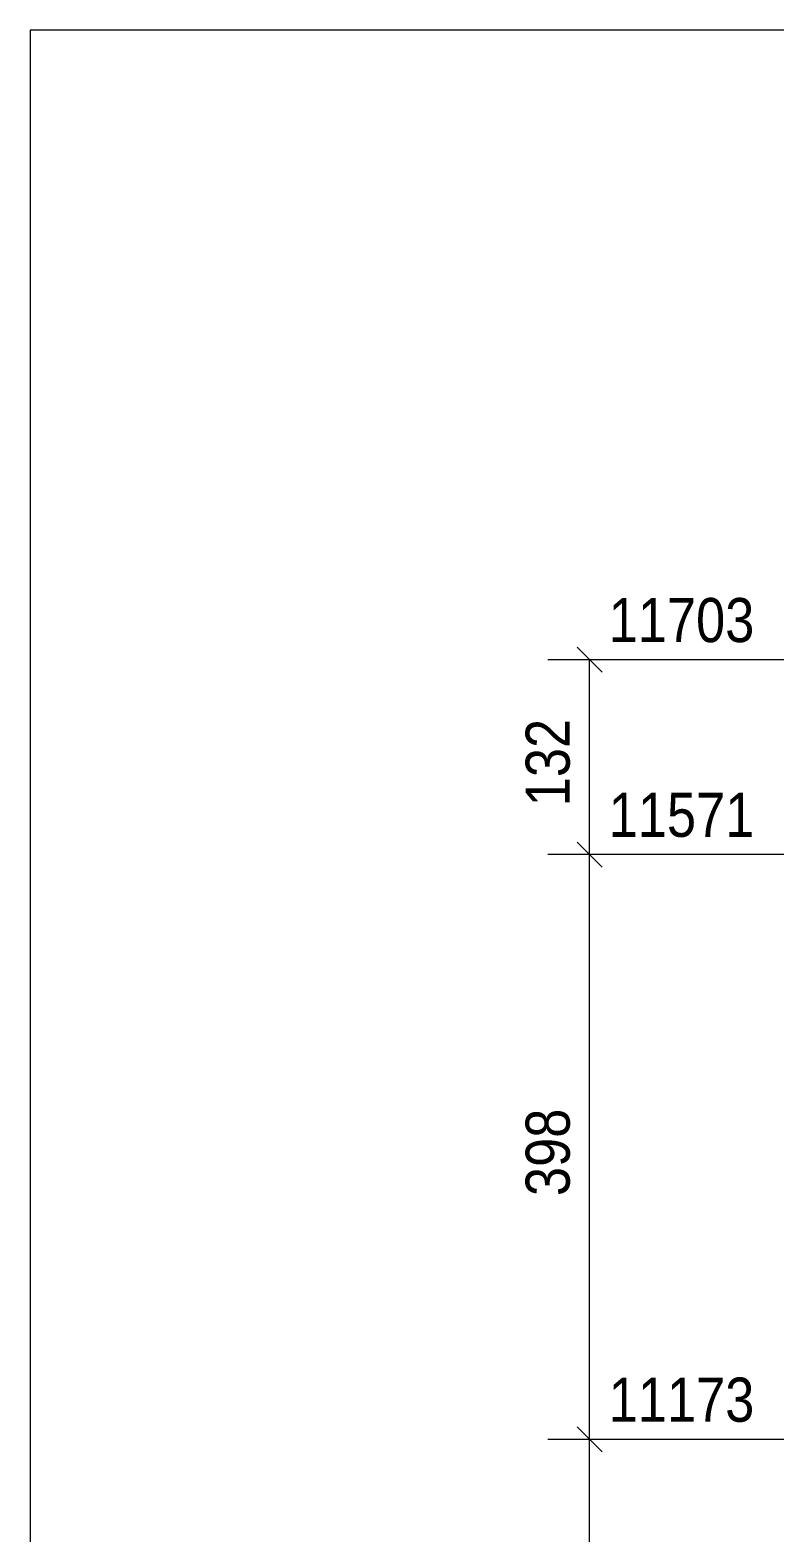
# Model space of a CAD drawing. Header units: millimetres. Extents: x 2 to 579, y 1 to 405.
# Drawn here: x 5 to 55.7, y 302.8 to 405 of the extents above; entities that cross this region are included whole.
import ezdxf

# ---------------------------------------------------------------- set-up
doc = ezdxf.new("R2010")
doc.units = ezdxf.units.MM
doc.linetypes.add('XKITLINE00', pattern=[0])
doc.layers.add('Dimensions', color=7, linetype='Continuous', lineweight=0)
doc.layers.add('DrawingSheet', color=5, linetype='Continuous', lineweight=0)
doc.styles.add('ARIAL', font='ARIAL.TTF')

# ---------------------------------------------------------------- blocks, each defined once
blk = doc.blocks.new('*A63')
at = {"layer": 'DrawingSheet', "color": 5, "linetype": 'XKITLINE00', "lineweight": 0}
for p, q in [((579, 405), (5, 405)), ((5, 405), (5, 5))]:
    blk.add_line(p, q, dxfattribs=at)
blk = doc.blocks.new('*A118')
at = {"layer": 'Dimensions', "color": 7, "linetype": 'XKITLINE00', "lineweight": 0}
for p, q in [((42.21, 310.04), (43.91, 308.34)), ((72.66, 309.19), (40.21, 309.19)), ((43.06, 279.19), (43.06, 309.19)), ((42.21, 280.04), (43.91, 278.34)), ((72.66, 279.19), (40.21, 279.19))]:
    blk.add_line(p, q, dxfattribs=at)
at = {"layer": 'Dimensions', "color": 3}
for p in [(43.06, 309.19), (43.06, 279.19)]:
    blk.add_point(p, dxfattribs=at)
at = {"layer": 'Dimensions', "color": 3, "style": 'ARIAL', "width": 0.85}
blk.add_text('11173', height=3, dxfattribs=at).set_placement((44.36, 310.39))
blk.add_text('300', height=3, rotation=90.0002, dxfattribs=at).set_placement((41.71, 290.85))
blk = doc.blocks.new('*A119')
at = {"layer": 'Dimensions', "color": 7, "linetype": 'XKITLINE00', "lineweight": 0}
for p, q in [((42.21, 349.8), (43.91, 348.1)), ((66.66, 348.95), (40.21, 348.95)), ((43.06, 309.19), (43.06, 348.95)), ((42.21, 310.04), (43.91, 308.34)), ((72.66, 309.19), (40.21, 309.19))]:
    blk.add_line(p, q, dxfattribs=at)
at = {"layer": 'Dimensions', "color": 3}
for p in [(43.06, 348.95), (43.06, 309.19)]:
    blk.add_point(p, dxfattribs=at)
at = {"layer": 'Dimensions', "color": 3, "style": 'ARIAL', "width": 0.85}
blk.add_text('11571', height=3, dxfattribs=at).set_placement((44.36, 350.15))
blk.add_text('398', height=3, rotation=90.0002, dxfattribs=at).set_placement((41.71, 325.73))
blk = doc.blocks.new('*A120')
at = {"layer": 'Dimensions', "color": 7, "linetype": 'XKITLINE00', "lineweight": 0}
for p, q in [((42.21, 363.04), (43.91, 361.34)), ((72.06, 362.19), (40.21, 362.19)), ((43.06, 348.95), (43.06, 362.19)), ((42.21, 349.8), (43.91, 348.1)), ((66.66, 348.95), (40.21, 348.95))]:
    blk.add_line(p, q, dxfattribs=at)
at = {"layer": 'Dimensions', "color": 3}
for p in [(43.06, 362.19), (43.06, 348.95)]:
    blk.add_point(p, dxfattribs=at)
at = {"layer": 'Dimensions', "color": 3, "style": 'ARIAL', "width": 0.85}
blk.add_text('11703', height=3, dxfattribs=at).set_placement((44.36, 363.39))
blk.add_text('132', height=3, rotation=90.0002, dxfattribs=at).set_placement((41.71, 352.23))

msp = doc.modelspace()

# ---------------------------------------------------------------- block references
at = {"lineweight": 0}
for name in ['*A63', '*A120', '*A119', '*A118']:
    msp.add_blockref(name, (0, 0), dxfattribs=at)

doc.saveas('drawing.dxf')
